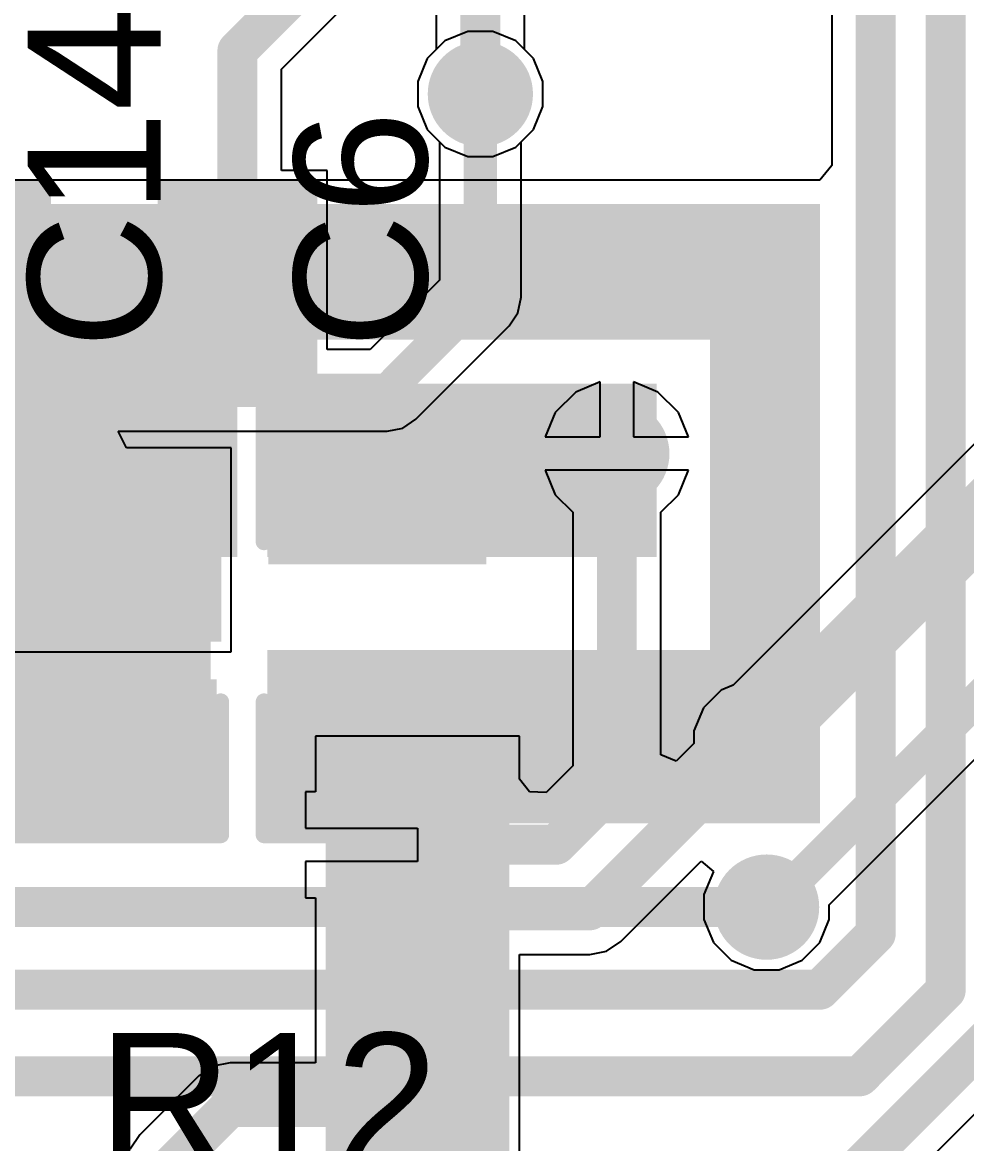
# Model space of a CAD drawing. Header units: millimetres. Extents: x -1231 to 5080, y -1243 to 680.
# Drawn here: x 85.28 to 92.48, y 25.95 to 34.51 of the extents above; entities that cross this region are included whole.
import ezdxf

# ---------------------------------------------------------------- set-up
doc = ezdxf.new("R2010")
doc.units = ezdxf.units.MM
for name, color, linetype in [('BottomLayer', 5, 'Continuous'), ('BottomPaste', 16, 'Continuous'), ('BottomSolder', 6, 'Continuous'), ('TopLayer', 1, 'Continuous'), ('TopOverlay', 2, 'Continuous'), ('TopPaste', 8, 'Continuous'), ('TopSolder', 216, 'Continuous'), ('ViaHoleLayer', 16, 'Continuous')]:
    doc.layers.add(name, color=color, linetype=linetype)
doc.styles.add('Arial', font='', dxfattribs={"height": 0.2})
doc.styles.get('Arial').set_extended_font_data('Arial')

# ---------------------------------------------------------------- blocks, each defined once
blk = doc.blocks.new('LQFP_100_B_37')
at = {"layer": 'BottomLayer'}
for points in [[(-6.15, 7.15), (-6.15, 8.35), (-5.85, 8.35), (-5.85, 7.15)], [(-5.65, 7.15), (-5.65, 8.35), (-5.35, 8.35), (-5.35, 7.15)], [(-5.15, 7.15), (-5.15, 8.35), (-4.85, 8.35), (-4.85, 7.15)], [(-4.65, 7.15), (-4.65, 8.35), (-4.35, 8.35), (-4.35, 7.15)], [(-4.15, 7.15), (-4.15, 8.35), (-3.85, 8.35), (-3.85, 7.15)], [(-3.65, 7.15), (-3.65, 8.35), (-3.35, 8.35), (-3.35, 7.15)], [(-8.35, 6.15), (-7.15, 6.15), (-7.15, 5.85), (-8.35, 5.85)], [(-8.35, 5.65), (-7.15, 5.65), (-7.15, 5.35), (-8.35, 5.35)], [(-8.35, 5.15), (-7.15, 5.15), (-7.15, 4.85), (-8.35, 4.85)]]:
    blk.add_hatch(color=5, dxfattribs=at).paths.add_polyline_path(points)
at = {"layer": 'BottomPaste'}
for points in [[(-6.15, 7.15), (-6.15, 8.35), (-5.85, 8.35), (-5.85, 7.15)], [(-5.65, 7.15), (-5.65, 8.35), (-5.35, 8.35), (-5.35, 7.15)], [(-5.15, 7.15), (-5.15, 8.35), (-4.85, 8.35), (-4.85, 7.15)], [(-4.65, 7.15), (-4.65, 8.35), (-4.35, 8.35), (-4.35, 7.15)], [(-4.15, 7.15), (-4.15, 8.35), (-3.85, 8.35), (-3.85, 7.15)], [(-3.65, 7.15), (-3.65, 8.35), (-3.35, 8.35), (-3.35, 7.15)], [(-8.35, 6.15), (-7.15, 6.15), (-7.15, 5.85), (-8.35, 5.85)], [(-8.35, 5.65), (-7.15, 5.65), (-7.15, 5.35), (-8.35, 5.35)], [(-8.35, 5.15), (-7.15, 5.15), (-7.15, 4.85), (-8.35, 4.85)]]:
    blk.add_hatch(color=16, dxfattribs=at).paths.add_polyline_path(points)
at = {"layer": 'BottomSolder'}
for points in [[(-6.2516, 7.0484), (-6.2516, 8.4516), (-5.7484, 8.4516), (-5.7484, 7.0484)], [(-5.7516, 7.0484), (-5.7516, 8.4516), (-5.2484, 8.4516), (-5.2484, 7.0484)], [(-5.2516, 7.0484), (-5.2516, 8.4516), (-4.7484, 8.4516), (-4.7484, 7.0484)], [(-4.7516, 7.0484), (-4.7516, 8.4516), (-4.2484, 8.4516), (-4.2484, 7.0484)], [(-4.2516, 7.0484), (-4.2516, 8.4516), (-3.7484, 8.4516), (-3.7484, 7.0484)], [(-3.7516, 7.0484), (-3.7516, 8.4516), (-3.2484, 8.4516), (-3.2484, 7.0484)], [(-3.2516, 7.0484), (-3.2516, 8.4516), (-2.7484, 8.4516), (-2.7484, 7.0484)], [(-8.4516, 6.2516), (-7.0484, 6.2516), (-7.0484, 5.7484), (-8.4516, 5.7484)], [(-8.4516, 5.7516), (-7.0484, 5.7516), (-7.0484, 5.2484), (-8.4516, 5.2484)], [(-8.4516, 5.2516), (-7.0484, 5.2516), (-7.0484, 4.7484), (-8.4516, 4.7484)], [(-8.4516, 4.7516), (-7.0484, 4.7516), (-7.0484, 4.2484), (-8.4516, 4.2484)]]:
    blk.add_hatch(color=6, dxfattribs=at).paths.add_polyline_path(points)
blk = doc.blocks.new('RES_0805_B_43')
at = {"layer": 'BottomLayer'}
for points in [[(-1.524, 0.635), (-0.508, 0.635), (-0.508, -0.635), (-1.524, -0.635)], [(0.508, 0.635), (1.524, 0.635), (1.524, -0.635), (0.508, -0.635)]]:
    blk.add_hatch(color=5, dxfattribs=at).paths.add_polyline_path(points)
at = {"layer": 'BottomPaste'}
for points in [[(-1.524, 0.635), (-0.508, 0.635), (-0.508, -0.635), (-1.524, -0.635)], [(0.508, 0.635), (1.524, 0.635), (1.524, -0.635), (0.508, -0.635)]]:
    blk.add_hatch(color=16, dxfattribs=at).paths.add_polyline_path(points)
at = {"layer": 'BottomSolder'}
for points in [[(-1.6256, 0.7366), (-0.4064, 0.7366), (-0.4064, -0.7366), (-1.6256, -0.7366)], [(0.4064, 0.7366), (1.6256, 0.7366), (1.6256, -0.7366), (0.4064, -0.7366)]]:
    blk.add_hatch(color=6, dxfattribs=at).paths.add_polyline_path(points)
blk = doc.blocks.new('CAP_0805_64')
at = {"layer": 'TopLayer'}
for points in [[(-1.524, 0.762), (-0.508, 0.762), (-0.508, -0.762), (-1.524, -0.762)], [(0.508, 0.762), (1.524, 0.762), (1.524, -0.762), (0.508, -0.762)]]:
    blk.add_hatch(color=1, dxfattribs=at).paths.add_polyline_path(points)
at = {"layer": 'TopPaste'}
for points in [[(-1.524, 0.762), (-0.508, 0.762), (-0.508, -0.762), (-1.524, -0.762)], [(0.508, 0.762), (1.524, 0.762), (1.524, -0.762), (0.508, -0.762)]]:
    blk.add_hatch(color=8, dxfattribs=at).paths.add_polyline_path(points)
at = {"layer": 'TopSolder'}
for points in [[(-1.594, 0.832), (-0.438, 0.832), (-0.438, -0.832), (-1.594, -0.832)], [(0.438, 0.832), (1.594, 0.832), (1.594, -0.832), (0.438, -0.832)]]:
    blk.add_hatch(color=216, dxfattribs=at).paths.add_polyline_path(points)
at = {"layer": 'TopOverlay', "const_width": 0.127}
for points in [[(-1.6256, 0.8636), (-1.6256, -0.8636)], [(-1.6256, 0.8636), (-0.6096, 0.8636)], [(0.6096, 0.8636), (1.6256, 0.8636)], [(1.6256, 0.8636), (1.6256, -0.8636)], [(-1.6256, -0.8636), (-0.6096, -0.8636)], [(0.6096, -0.8636), (1.6256, -0.8636)]]:
    blk.add_lwpolyline(points, dxfattribs=at)
at = {"layer": 'TopOverlay', "const_width": 0.0635}
for points in [[(-1.6574, 0.8636, 1), (-1.5938, 0.8636, 1)], [(-1.6574, 0.8636, 1), (-1.5938, 0.8636, 1)], [(-0.6413, 0.8636, 1), (-0.5778, 0.8636, 1)], [(0.5778, 0.8636, 1), (0.6413, 0.8636, 1)], [(1.5938, 0.8636, 1), (1.6574, 0.8636, 1)], [(1.5938, 0.8636, 1), (1.6574, 0.8636, 1)], [(-1.6574, -0.8636, 1), (-1.5938, -0.8636, 1)], [(-1.6574, -0.8636, 1), (-1.5938, -0.8636, 1)], [(-0.6413, -0.8636, 1), (-0.5778, -0.8636, 1)], [(0.5778, -0.8636, 1), (0.6413, -0.8636, 1)], [(1.5938, -0.8636, 1), (1.6574, -0.8636, 1)], [(1.5938, -0.8636, 1), (1.6574, -0.8636, 1)]]:
    blk.add_lwpolyline(points, format="xyb", close=True, dxfattribs=at)
blk = doc.blocks.new('CAP_0805_72')
at = {"layer": 'TopLayer'}
for points in [[(-1.524, 0.762), (-0.508, 0.762), (-0.508, -0.762), (-1.524, -0.762)], [(0.508, 0.762), (1.524, 0.762), (1.524, -0.762), (0.508, -0.762)]]:
    blk.add_hatch(color=1, dxfattribs=at).paths.add_polyline_path(points)
at = {"layer": 'TopPaste'}
for points in [[(-1.524, 0.762), (-0.508, 0.762), (-0.508, -0.762), (-1.524, -0.762)], [(0.508, 0.762), (1.524, 0.762), (1.524, -0.762), (0.508, -0.762)]]:
    blk.add_hatch(color=8, dxfattribs=at).paths.add_polyline_path(points)
at = {"layer": 'TopSolder'}
for points in [[(-1.594, 0.832), (-0.438, 0.832), (-0.438, -0.832), (-1.594, -0.832)], [(0.438, 0.832), (1.594, 0.832), (1.594, -0.832), (0.438, -0.832)]]:
    blk.add_hatch(color=216, dxfattribs=at).paths.add_polyline_path(points)
at = {"layer": 'TopOverlay', "const_width": 0.127}
for points in [[(-1.6256, -0.8636), (-1.6256, 0.8636)], [(-0.6096, 0.8636), (-1.6256, 0.8636)], [(1.6256, 0.8636), (0.6096, 0.8636)], [(1.6256, -0.8636), (1.6256, 0.8636)], [(-0.6096, -0.8636), (-1.6256, -0.8636)], [(1.6256, -0.8636), (0.6096, -0.8636)]]:
    blk.add_lwpolyline(points, dxfattribs=at)
at = {"layer": 'TopOverlay', "const_width": 0.0635}
for points in [[(-1.6574, 0.8636, 1), (-1.5938, 0.8636, 1)], [(-1.6574, 0.8636, 1), (-1.5938, 0.8636, 1)], [(-0.6413, 0.8636, 1), (-0.5778, 0.8636, 1)], [(0.5778, 0.8636, 1), (0.6413, 0.8636, 1)], [(1.5938, 0.8636, 1), (1.6574, 0.8636, 1)], [(1.5938, 0.8636, 1), (1.6574, 0.8636, 1)], [(-1.6574, -0.8636, 1), (-1.5938, -0.8636, 1)], [(-1.6574, -0.8636, 1), (-1.5938, -0.8636, 1)], [(-0.6413, -0.8636, 1), (-0.5778, -0.8636, 1)], [(0.5778, -0.8636, 1), (0.6413, -0.8636, 1)], [(1.5938, -0.8636, 1), (1.6574, -0.8636, 1)], [(1.5938, -0.8636, 1), (1.6574, -0.8636, 1)]]:
    blk.add_lwpolyline(points, format="xyb", close=True, dxfattribs=at)

msp = doc.modelspace()

# ---------------------------------------------------------------- hatches: boundary and pattern name
at = {"layer": 'BottomLayer'}
h = msp.add_hatch(color=5, dxfattribs=at)
edge = h.paths.add_edge_path()
edge.add_arc((88.773, 33.9598), 0.3, 0, 360)
h = msp.add_hatch(color=5, dxfattribs=at)
edge = h.paths.add_edge_path()
edge.add_arc((89.8144, 31.2166), 0.3, 0, 360)
h = msp.add_hatch(color=5, dxfattribs=at)
edge = h.paths.add_edge_path()
edge.add_arc((90.8812, 29.0068), 0.3, 0, 360)
h = msp.add_hatch(color=5, dxfattribs=at)
edge = h.paths.add_edge_path()
edge.add_arc((90.9574, 27.7574), 0.3, 0, 360)
at = {"layer": 'BottomSolder'}
h = msp.add_hatch(color=6, dxfattribs=at)
edge = h.paths.add_edge_path()
edge.add_arc((88.773, 33.9598), 0.4016, 0, 360)
h = msp.add_hatch(color=6, dxfattribs=at)
edge = h.paths.add_edge_path()
edge.add_arc((89.8144, 31.2166), 0.4016, 0, 360)
h = msp.add_hatch(color=6, dxfattribs=at)
edge = h.paths.add_edge_path()
edge.add_arc((90.8812, 29.0068), 0.4016, 0, 360)
h = msp.add_hatch(color=6, dxfattribs=at)
edge = h.paths.add_edge_path()
edge.add_arc((90.9574, 27.7574), 0.4016, 0, 360)
at = {"layer": 'TopLayer'}
h = msp.add_hatch(color=1, dxfattribs=at)
edge = h.paths.add_edge_path()
edge.add_arc((88.773, 33.9598), 0.3, 0, 360)
for points in [[(83.058, 30.4292), (86.9188, 30.4292), (86.9188, 33.1216), (83.058, 33.1216)], [(86.7664, 32.085), (91.3638, 32.085), (91.3638, 33.1216), (86.7664, 33.1216)], [(90.5256, 28.5242), (91.3638, 28.5242), (91.3638, 33.1216), (90.5256, 33.1216)], [(87.1474, 30.4292), (90.1192, 30.4292), (90.1192, 31.75), (87.1474, 31.75)], [(83.058, 28.3972), (86.7156, 28.3972), (86.7156, 30.1752), (83.058, 30.1752)], [(87.1474, 28.3972), (91.3638, 28.3972), (91.3638, 29.718), (87.1474, 29.718)]]:
    msp.add_hatch(color=1, dxfattribs=at).paths.add_polyline_path(points)
h = msp.add_hatch(color=1, dxfattribs=at)
edge = h.paths.add_edge_path()
edge.add_arc((89.8144, 31.2166), 0.3, 0, 360)
h = msp.add_hatch(color=1, dxfattribs=at)
edge = h.paths.add_edge_path()
edge.add_arc((90.8812, 29.0068), 0.3, 0, 360)
h = msp.add_hatch(color=1, dxfattribs=at)
edge = h.paths.add_edge_path()
edge.add_arc((90.9574, 27.7574), 0.3, 0, 360)
at = {"layer": 'TopSolder'}
h = msp.add_hatch(color=216, dxfattribs=at)
edge = h.paths.add_edge_path()
edge.add_arc((88.773, 33.9598), 0.4016, 0, 360)
h = msp.add_hatch(color=216, dxfattribs=at)
edge = h.paths.add_edge_path()
edge.add_arc((89.8144, 31.2166), 0.4016, 0, 360)
h = msp.add_hatch(color=216, dxfattribs=at)
edge = h.paths.add_edge_path()
edge.add_arc((90.8812, 29.0068), 0.4016, 0, 360)
h = msp.add_hatch(color=216, dxfattribs=at)
edge = h.paths.add_edge_path()
edge.add_arc((90.9574, 27.7574), 0.4016, 0, 360)
at = {"layer": 'ViaHoleLayer'}
h = msp.add_hatch(color=16, dxfattribs=at)
edge = h.paths.add_edge_path()
edge.add_arc((88.773, 33.9598), 0.15, 0, 360)
h = msp.add_hatch(color=16, dxfattribs=at)
edge = h.paths.add_edge_path()
edge.add_arc((89.8144, 31.2166), 0.15, 0, 360)
h = msp.add_hatch(color=16, dxfattribs=at)
edge = h.paths.add_edge_path()
edge.add_arc((90.8812, 29.0068), 0.15, 0, 360)
h = msp.add_hatch(color=16, dxfattribs=at)
edge = h.paths.add_edge_path()
edge.add_arc((90.9574, 27.7574), 0.15, 0, 360)

# ---------------------------------------------------------------- linework, layer by layer
at = {"layer": 'BottomLayer'}
for p, q in [((87.2555, 34.1505), (88.7347, 35.6297)), ((88.678, 34.4376), (88.5023, 34.3649)), ((88.868, 34.4376), (88.678, 34.4376)), ((89.0437, 34.3649), (88.868, 34.4376)), ((88.5023, 34.3649), (88.3679, 34.2305)), ((89.1781, 34.2305), (89.0437, 34.3649)), ((88.3679, 34.2305), (88.2952, 34.0548)), ((89.2508, 34.0548), (89.1781, 34.2305)), ((87.2555, 33.3756), (87.2555, 34.1505)), ((88.2952, 34.0548), (88.2952, 33.8648)), ((89.2508, 33.8648), (89.2508, 34.0548)), ((88.2952, 33.8648), (88.3679, 33.6891)), ((89.1781, 33.6891), (89.2508, 33.8648)), ((88.3679, 33.6891), (88.4622, 33.5949)), ((89.0838, 33.5949), (89.1781, 33.6891)), ((88.4622, 33.5949), (88.4622, 32.5391)), ((89.0838, 32.4104), (89.0838, 33.5949)), ((87.6046, 33.3756), (87.2555, 33.3756)), ((87.6046, 32.01), (87.6046, 33.3756)), ((88.4622, 32.5391), (87.9331, 32.01)), ((89.0601, 32.2915), (89.0838, 32.4104)), ((88.9927, 32.1907), (89.0601, 32.2915)), ((88.2815, 31.4795), (88.9927, 32.1907)), ((87.9331, 32.01), (87.6046, 32.01)), ((89.6874, 31.7636), (89.5006, 31.6863)), ((89.6874, 31.3436), (89.6874, 31.7636)), ((90.1282, 31.6863), (89.9414, 31.7636)), ((89.9414, 31.7636), (89.9414, 31.3436)), ((89.5006, 31.6863), (89.3447, 31.5304)), ((90.2841, 31.5304), (90.1282, 31.6863)), ((88.1807, 31.4121), (88.2815, 31.4795)), ((89.3447, 31.5304), (89.2674, 31.3436)), ((90.3614, 31.3436), (90.2841, 31.5304)), ((86.0094, 31.3878), (86.0099, 31.3884)), ((86.0722, 31.2608), (86.0094, 31.3878)), ((86.0099, 31.3884), (88.0618, 31.3884)), ((88.0618, 31.3884), (88.1807, 31.4121)), ((92.7035, 31.4517), (90.7012, 29.4494)), ((89.2674, 31.3436), (89.6874, 31.3436)), ((89.9414, 31.3436), (90.3614, 31.3436)), ((86.8712, 31.2608), (86.0722, 31.2608)), ((86.8712, 29.7052), (86.8712, 31.2608)), ((90.3614, 31.0896), (89.2674, 31.0896)), ((89.2674, 31.0896), (89.3447, 30.9028)), ((90.2841, 30.9028), (90.3614, 31.0896)), ((89.3447, 30.9028), (89.4777, 30.7698)), ((90.1511, 30.7698), (90.2841, 30.9028)), ((89.4777, 30.7698), (89.4777, 28.8363)), ((90.1511, 28.9187), (90.1511, 30.7698)), ((84.4474, 29.7052), (86.8712, 29.7052)), ((90.7012, 29.4494), (90.6105, 29.4119)), ((90.6105, 29.4119), (90.4761, 29.2775)), ((90.4761, 29.2775), (90.4034, 29.1018)), ((90.4034, 29.1018), (90.4034, 29.0051)), ((91.4352, 27.7751), (92.7701, 29.11)), ((89.0712, 29.0608), (87.5156, 29.0608)), ((87.5156, 29.0608), (87.5156, 28.637)), ((89.0712, 28.7324), (89.0712, 29.0608)), ((90.4034, 29.0051), (90.2684, 28.8701)), ((90.2684, 28.8701), (90.1511, 28.9187)), ((89.4777, 28.8363), (89.2744, 28.6329)), ((89.1474, 28.637), (89.0712, 28.7324)), ((87.5156, 28.637), (87.4394, 28.637)), ((87.4394, 28.637), (87.4394, 28.36)), ((89.2744, 28.6329), (89.1474, 28.637)), ((87.4394, 28.36), (88.2934, 28.36)), ((88.2934, 28.36), (88.2934, 28.106)), ((88.2934, 28.106), (87.4394, 28.106)), ((87.4394, 28.106), (87.4394, 27.829)), ((89.8455, 27.4949), (90.4584, 28.1079)), ((90.4584, 28.1079), (90.5523, 28.028)), ((90.5523, 28.028), (90.4796, 27.8524)), ((87.4394, 27.829), (87.5156, 27.829)), ((87.5156, 27.829), (87.5156, 26.5697)), ((90.4796, 27.8524), (90.4796, 27.6624)), ((91.4352, 27.6624), (91.4352, 27.7751)), ((90.4796, 27.6624), (90.5523, 27.4867)), ((91.3625, 27.4867), (91.4352, 27.6624)), ((89.7362, 27.422), (89.8455, 27.4949)), ((90.5523, 27.4867), (90.6867, 27.3523)), ((91.2281, 27.3523), (91.3625, 27.4867)), ((89.0712, 26.4052), (89.0712, 27.3963)), ((89.0712, 27.3963), (89.6074, 27.3963)), ((89.6074, 27.3963), (89.7362, 27.422)), ((90.6867, 27.3523), (90.8624, 27.2796)), ((91.0524, 27.2796), (91.2281, 27.3523)), ((90.8624, 27.2796), (91.0524, 27.2796)), ((86.734, 26.544), (86.6247, 26.4711)), ((86.8628, 26.5697), (86.734, 26.544)), ((87.5156, 26.5697), (86.8628, 26.5697)), ((86.6247, 26.4711), (86.1739, 26.0202)), ((89.0712, 25.4052), (89.0712, 26.4052)), ((86.1739, 26.0202), (86.1009, 25.911))]:
    msp.add_line(p, q, dxfattribs=at)
for points, const_width in [([(86.9188, 34.29), (88.5952, 35.9664)], 0.3048), ([(86.9188, 32.5628), (86.9188, 34.29)], 0.3048), ([(88.773, 32.4104), (88.773, 33.9598)], 0.254), ([(88.0618, 31.6992), (88.773, 32.4104)], 0.254), ([(85.5434, 31.4922), (85.7504, 31.6992)], 0.254), ([(85.7504, 31.6992), (88.0618, 31.6992)], 0.254), ([(85.5434, 30.483), (85.5434, 31.4922)], 0.254), ([(90.8812, 29.0068), (93.0148, 31.1404)], 0.508), ([(89.8144, 28.6968), (89.8144, 31.2166)], 0.3048), ([(90.978, 27.7574), (93.4466, 30.226)], 0.254), ([(89.6074, 27.733), (90.8812, 29.0068)], 0.3048), ([(89.3506, 28.233), (89.8144, 28.6968)], 0.3048), ([(88.2934, 28.233), (89.3506, 28.233)], 0.3048), ([(88.2934, 27.733), (89.6074, 27.733)], 0.3048), ([(90.9574, 27.7574), (90.978, 27.7574)], 0.254), ([(86.4119, 25.7821), (86.8628, 26.233)], 0.3048), ([(86.8628, 26.233), (88.2934, 26.233)], 0.3048)]:
    msp.add_lwpolyline(points, dxfattribs=dict(at, const_width=const_width))
for points, const_width in [([(86.8426, 34.29, 1), (86.995, 34.29, 1)], 0.1524), ([(86.8426, 34.29, 1), (86.995, 34.29, 1)], 0.1524), ([(88.7095, 33.9598, 1), (88.8365, 33.9598, 1)], 0.127), ([(86.8426, 32.5628, 1), (86.995, 32.5628, 1)], 0.1524), ([(88.7095, 32.4104, 1), (88.8365, 32.4104, 1)], 0.127), ([(88.7095, 32.4104, 1), (88.8365, 32.4104, 1)], 0.127), ([(85.6869, 31.6992, 1), (85.8139, 31.6992, 1)], 0.127), ([(85.6869, 31.6992, 1), (85.8139, 31.6992, 1)], 0.127), ([(87.9983, 31.6992, 1), (88.1253, 31.6992, 1)], 0.127), ([(87.9983, 31.6992, 1), (88.1253, 31.6992, 1)], 0.127), ([(85.4799, 31.4922, 1), (85.6069, 31.4922, 1)], 0.127), ([(85.4799, 31.4922, 1), (85.6069, 31.4922, 1)], 0.127), ([(89.7382, 31.2166, 1), (89.8906, 31.2166, 1)], 0.1524), ([(85.4799, 30.483, 1), (85.6069, 30.483, 1)], 0.127), ([(90.7542, 29.0068, 1), (91.0082, 29.0068, 1)], 0.254), ([(90.805, 29.0068, 1), (90.9574, 29.0068, 1)], 0.1524), ([(89.7382, 28.6968, 1), (89.8906, 28.6968, 1)], 0.1524), ([(89.7382, 28.6968, 1), (89.8906, 28.6968, 1)], 0.1524), ([(88.2172, 28.233, 1), (88.3696, 28.233, 1)], 0.1524), ([(89.2744, 28.233, 1), (89.4268, 28.233, 1)], 0.1524), ([(89.2744, 28.233, 1), (89.4268, 28.233, 1)], 0.1524), ([(88.2172, 27.733, 1), (88.3696, 27.733, 1)], 0.1524), ([(89.5312, 27.733, 1), (89.6836, 27.733, 1)], 0.1524), ([(89.5312, 27.733, 1), (89.6836, 27.733, 1)], 0.1524), ([(90.8939, 27.7574, 1), (91.0209, 27.7574, 1)], 0.127), ([(90.9145, 27.7574, 1), (91.0415, 27.7574, 1)], 0.127), ([(90.9145, 27.7574, 1), (91.0415, 27.7574, 1)], 0.127), ([(86.7866, 26.233, 1), (86.939, 26.233, 1)], 0.1524), ([(86.7866, 26.233, 1), (86.939, 26.233, 1)], 0.1524), ([(88.2172, 26.233, 1), (88.3696, 26.233, 1)], 0.1524)]:
    msp.add_lwpolyline(points, format="xyb", close=True, dxfattribs=dict(at, const_width=const_width))
at = {"layer": 'TopLayer'}
for p, q in [((91.4541, 38.2514), (91.4541, 33.4144)), ((89.1097, 34.2988), (89.1097, 36.9817)), ((88.4363, 36.8422), (88.4363, 34.2988)), ((88.4363, 34.2988), (88.3679, 34.2305)), ((89.1781, 34.2305), (89.1097, 34.2988)), ((88.3679, 34.2305), (88.2952, 34.0548)), ((89.2508, 34.0548), (89.1781, 34.2305)), ((88.2952, 34.0548), (88.2952, 33.8648)), ((89.2508, 33.8648), (89.2508, 34.0548)), ((88.2952, 33.8648), (88.3679, 33.6891)), ((89.1781, 33.6891), (89.2508, 33.8648)), ((88.3679, 33.6891), (88.5023, 33.5547)), ((89.0437, 33.5547), (89.1781, 33.6891)), ((88.5023, 33.5547), (88.678, 33.482)), ((88.868, 33.482), (89.0437, 33.5547)), ((88.678, 33.482), (88.868, 33.482)), ((91.4541, 33.4144), (91.3638, 33.3029)), ((91.3638, 33.3029), (84.9665, 33.3029)), ((91.9067, 25.5429), (93.0449, 26.6811))]:
    msp.add_line(p, q, dxfattribs=at)
for points, const_width in [([(92.3242, 27.1224), (92.3242, 38.5399)], 0.3048), ([(91.7908, 27.5542), (91.7908, 38.3908)], 0.3048), ([(88.773, 33.9598), (88.773, 36.9817)], 0.3048), ([(87.9983, 28.9306), (90.6272, 28.9306)], 0.5588), ([(81.9706, 27.7574), (90.9574, 27.7574)], 0.3048), ([(91.3638, 27.1272), (91.7908, 27.5542)], 0.3048), ([(82.0674, 27.1272), (91.3638, 27.1272)], 0.3048), ([(91.6686, 26.4668), (92.3242, 27.1224)], 0.3048), ([(91.6686, 25.781), (92.8068, 26.9192)], 0.3048), ([(82.9056, 26.4668), (91.6686, 26.4668)], 0.3048)]:
    msp.add_lwpolyline(points, dxfattribs=dict(at, const_width=const_width))
for points, const_width in [([(88.6968, 33.9598, 1), (88.8492, 33.9598, 1)], 0.1524), ([(87.8586, 28.9306, 1), (88.138, 28.9306, 1)], 0.2794), ([(90.4875, 28.9306, 1), (90.7669, 28.9306, 1)], 0.2794), ([(90.8812, 27.7574, 1), (91.0336, 27.7574, 1)], 0.1524), ([(91.7146, 27.5542, 1), (91.867, 27.5542, 1)], 0.1524), ([(91.7146, 27.5542, 1), (91.867, 27.5542, 1)], 0.1524), ([(91.2876, 27.1272, 1), (91.44, 27.1272, 1)], 0.1524), ([(91.2876, 27.1272, 1), (91.44, 27.1272, 1)], 0.1524), ([(92.248, 27.1224, 1), (92.4004, 27.1224, 1)], 0.1524), ([(92.248, 27.1224, 1), (92.4004, 27.1224, 1)], 0.1524), ([(91.5924, 26.4668, 1), (91.7448, 26.4668, 1)], 0.1524), ([(91.5924, 26.4668, 1), (91.7448, 26.4668, 1)], 0.1524)]:
    msp.add_lwpolyline(points, format="xyb", close=True, dxfattribs=dict(at, const_width=const_width))

# ---------------------------------------------------------------- block references
for name, p, rotation in [('RES_0805_B_43', (85.9028, 32.5628), 180), ('CAP_0805_64', (85.9282, 29.9339), 90), ('CAP_0805_72', (87.9856, 29.9339), 270), ('LQFP_100_B_37', (80.5434, 22.733), 270)]:
    msp.add_blockref(name, p, dxfattribs=dict(rotation=rotation))

# ---------------------------------------------------------------- texts
at = {"layer": 'TopOverlay', "style": 'Arial'}
for s, p in [('C14', (86.3344, 32.0171)), ('C6', (88.3664, 32.0171))]:
    msp.add_text(s, height=1.016, rotation=90, dxfattribs=at).set_placement(p)
msp.add_text('R12', height=1.016, dxfattribs=at).set_placement((85.8524, 25.7812))

doc.saveas('drawing.dxf')
